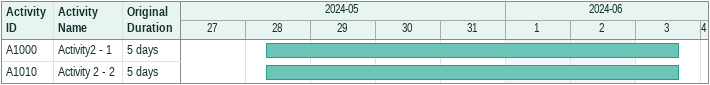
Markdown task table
| ID | Task | Original duration | Start | Finish |
|---|---|---|---|---|
| A1000 | Activity2 - 1 | 5d | 2024-05-28 | 2024-06-03 |
| A1010 | Activity 2 - 2 | 5d | 2024-05-28 | 2024-06-03 |
